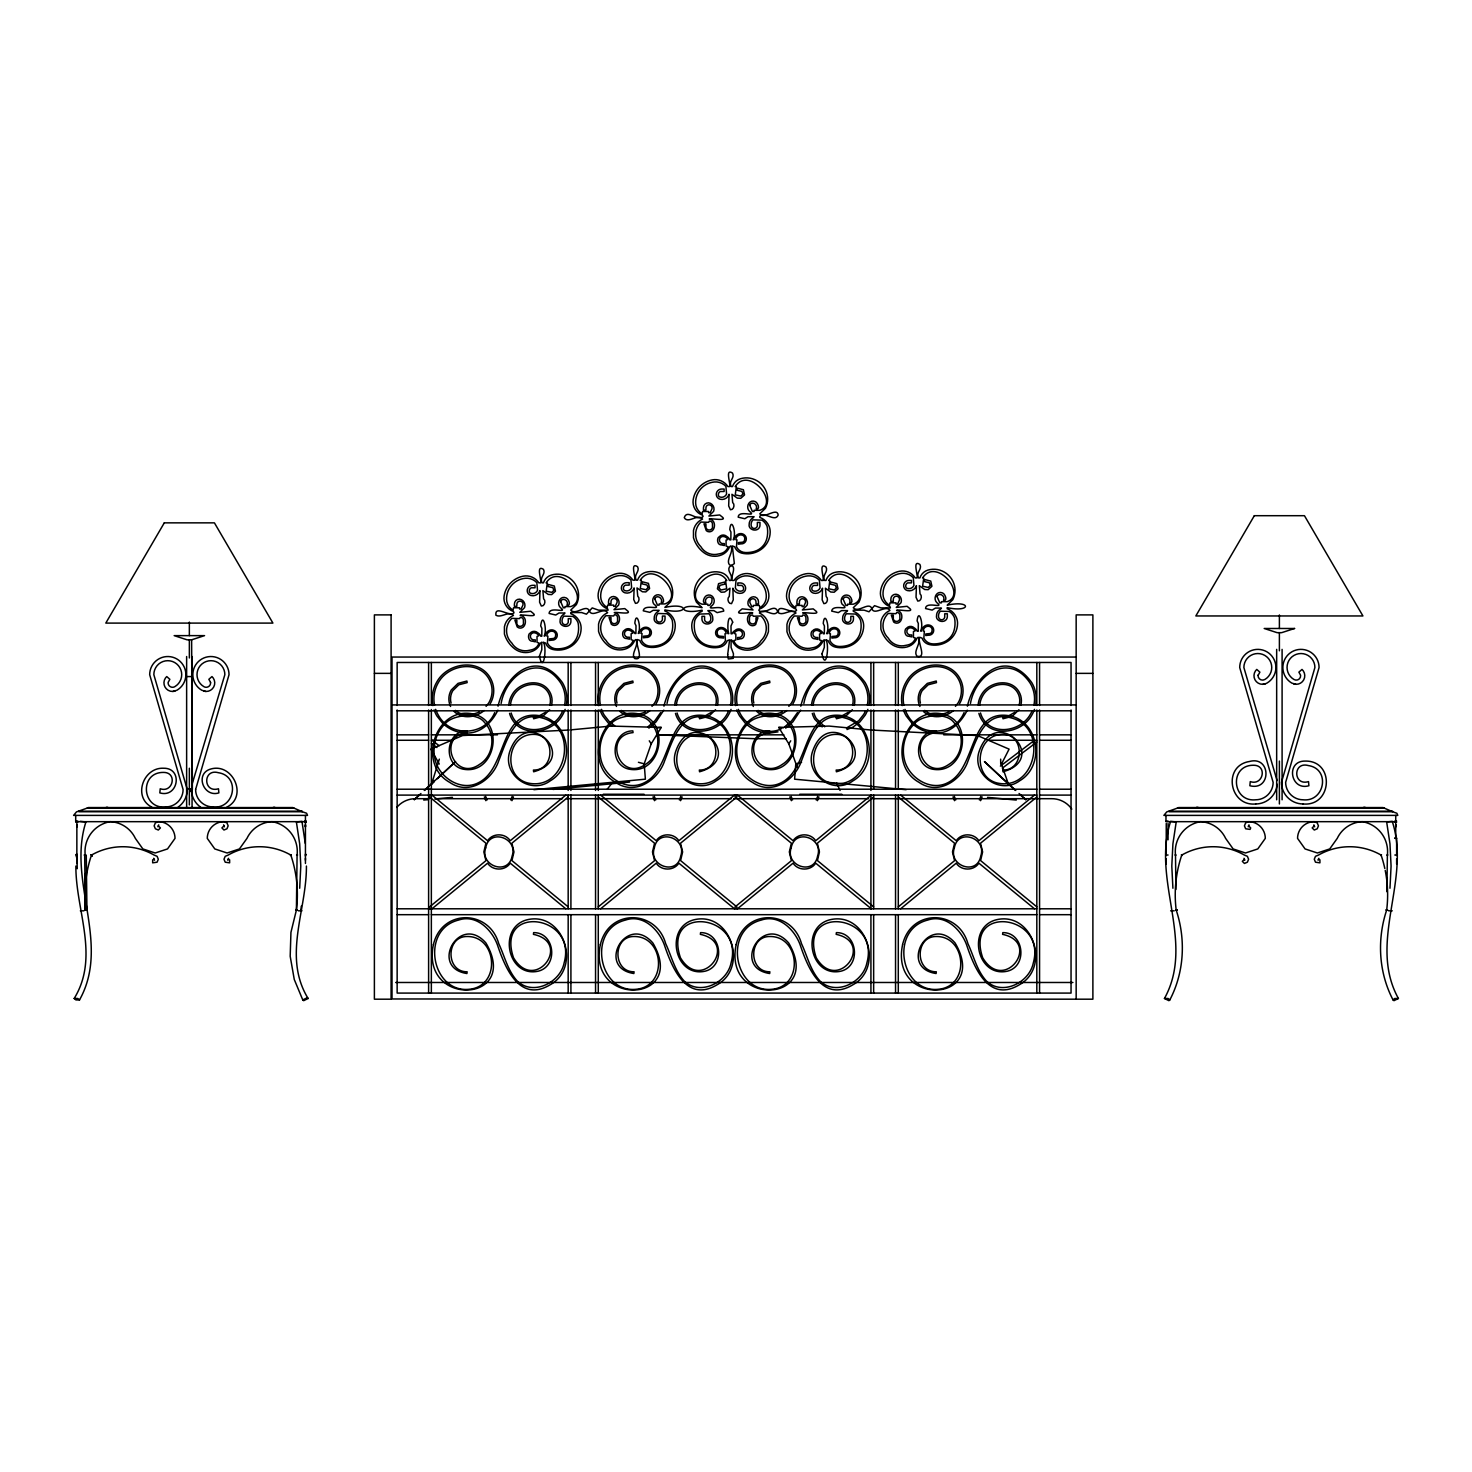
<?xml version="1.0" encoding="UTF-8"?>
<svg xmlns="http://www.w3.org/2000/svg" width="1472" height="1472" viewBox="0 0 1472 1472"><rect width="100%" height="100%" fill="white"/><g stroke="black" fill="none" stroke-linecap="round" stroke-linejoin="round"><path stroke-width="1.5" d="M306.415 866.051C306.728 910.414 282.422 956.598 308.108 998.476L303.692 1000.666L302.772 999.93L294.271 979.487L290.186 956.266L290.941 932.383L296.406 910.046L297.086 855.085A30.286 30.286 0 0 0 272.026 821.67A29.238 29.238 0 0 0 246.965 838.378L239.439 848.939L227.111 852.987L214.802 848.939L207.276 838.378A16.707 16.707 0 0 1 223.983 821.67L226.946 822.885L228.16 825.847L226.946 828.791L223.983 830.024L221.904 827.926L223.983 825.847M1386.918 891.719L1387.378 855.085A30.286 30.286 0 0 0 1362.299 821.67A29.238 29.238 0 0 0 1337.238 838.378L1329.731 848.939L1317.403 852.987L1305.075 848.939L1297.55 838.378A16.707 16.707 0 0 1 1314.275 821.67L1317.219 822.885L1318.452 825.847L1317.219 828.791L1314.275 830.024L1312.178 827.926L1314.275 825.847M299.681 888.26L300.785 866.051L299.681 843.842L296.387 821.965L301.962 821.358L305.293 843.438M1389.973 888.26L1391.077 866.051L1389.973 843.842L1386.661 821.965L1392.254 821.358C1411.501 880.55 1367.396 942.135 1398.4 998.476L1393.984 1000.666L1393.046 999.93C1378.602 972.385 1376.89 939.412 1386.679 910.046A125.138 124.531 0 0 0 1385.226 870.449M300.932 910.101L301.318 906.145M195.61 789.507L229.025 674.71A18.106 18.106 0 0 0 201.958 658.904A18.106 18.106 0 0 0 201.793 690.258L205.822 691.435M80.334 821.358L85.91 821.965C66.902 881.452 111.099 943.331 79.525 999.93L75.937 999.93L74.189 998.476C99.894 956.598 75.587 910.414 75.882 866.051M439.337 759.129L431.535 784.208L434.332 781.577M1244.429 859.262L1242.331 861.341L1244.429 863.438L1247.373 862.206L1248.606 859.262L1247.373 856.299L1244.429 855.085A62.928 62.928 0 0 0 1181.758 855.085A125.138 124.531 0 0 0 1176.183 910.046C1185.972 939.412 1184.261 972.385 1169.817 999.93L1168.897 1000.666L1164.462 998.476C1195.466 942.135 1151.362 880.55 1170.626 821.358L1176.202 821.965L1172.908 843.842L1171.804 866.051L1172.908 888.26M1258.174 675.262L1259.885 672.152L1256.775 669.429L1255.487 670.882A8.574 8.574 0 0 0 1265 683.965L1266.932 683.1A18.106 18.106 0 0 0 1266.785 651.746A18.106 18.106 0 0 0 1239.718 667.552L1273.133 782.35A17.462 17.462 0 0 1 1255.69 799.793C1231.806 802.295 1229.102 765.035 1253.463 765.256C1267.705 765.035 1263.178 786.085 1250.262 781.614L1249.857 785.735C1271.642 791.31 1271.127 755.522 1249.526 761.484C1222.386 765.642 1229.175 806.638 1255.726 803.97M192.151 784.042L224.848 674.691A13.929 13.929 0 0 0 213.403 660.91A13.929 13.929 0 0 0 197.855 669.815A13.929 13.929 0 0 0 203.927 686.67A4.508 4.508 0 0 0 207.092 687.185A4.361 4.361 0 0 0 210.57 682.419M533.876 789.691L645.38 779.185L644.202 763.839L651.213 743.82L661.259 727.426L610.88 726.082L571.486 729.799M510.766 799.977L512.127 796.481M511.943 800.694L513.452 796.867M679.402 799.977L680.763 796.481M680.598 800.694L682.106 796.867M816.242 799.977L817.604 796.481M817.438 800.694L818.929 796.867M979.414 799.977L980.775 796.481M980.61 800.694L982.1 796.867M157.927 826.804L158.718 824.872M227.755 860.218L228.565 858.305M1248.201 826.804L1248.992 824.872M1318.047 860.218L1318.838 858.305M501.124 703.469C506.239 673.863 540.261 651.765 560.998 683.431A30.397 30.397 0 0 1 564.622 704.941M667.037 703.469C672.152 673.863 706.174 651.765 726.91 683.431A30.397 30.397 0 0 1 730.535 704.941M803.859 703.469C808.993 673.863 843.014 651.765 863.733 683.431A30.397 30.397 0 0 1 867.358 704.941M970.453 703.469C975.586 673.863 1009.608 651.765 1030.326 683.431A30.397 30.397 0 0 1 1033.951 704.941M498.051 706.174C505.264 674.489 537.041 647.422 562.433 682.622A31.998 31.998 0 0 1 566.26 705.254M663.964 706.174C671.177 674.489 702.954 647.422 728.346 682.622A31.998 31.998 0 0 1 732.154 705.254M800.805 706.174C807.999 674.489 839.794 647.422 865.186 682.622A31.998 31.998 0 0 1 868.995 705.254M967.398 706.174C974.593 674.489 1006.388 647.422 1031.78 682.622A31.998 31.998 0 0 1 1035.589 705.254M497.904 710.166C492.2 722.053 481.013 733.277 467.01 733.074A35.162 35.162 0 0 1 442.446 723.083L436.908 715.999A33.598 33.598 0 0 1 434.074 709.89M663.798 710.166L656.07 721.832L648.876 728.143M800.639 710.166L792.911 721.832L785.717 728.143M967.233 710.166C961.529 722.053 950.342 733.277 936.358 733.074M494.739 712.577C484.987 735.982 450.432 737.674 438.343 715.171A31.998 31.998 0 0 1 435.657 709.357M660.652 712.577L654.838 720.783L647.956 726.8M797.493 712.577L791.66 720.783L784.797 726.8M964.086 712.577C954.316 735.982 919.761 737.674 907.672 715.171A31.998 31.998 0 0 1 904.986 709.357M797.198 767.335L788.79 743.82L790.74 740.821M190.256 791.513L192.059 788.771L186.631 788.771M431.535 784.208L434.111 780.436M486.091 706.339L488.741 702.972A23.994 23.994 0 0 0 488.741 678.537C477.535 659.566 448.058 664.884 438.343 682.622A31.998 31.998 0 0 0 434.534 705.254M549.626 709.725L542.874 716.349L533.637 718.759L533.434 717.158L537.979 716.57L545.505 712.319M652.004 706.339L654.654 702.972A23.994 23.994 0 0 0 654.654 678.537C643.43 659.566 613.971 664.884 604.256 682.622A31.998 31.998 0 0 0 600.429 705.254M715.539 709.725L708.768 716.349L699.55 718.759L699.329 717.158L703.892 716.57L711.418 712.319M788.845 706.339L791.476 702.972A23.994 23.994 0 0 0 791.476 678.537C780.27 659.566 750.812 664.884 741.078 682.622A31.998 31.998 0 0 0 737.27 705.254M852.362 709.725L845.609 716.349L836.39 718.759L836.17 717.158L840.733 716.57L848.258 712.319M955.438 706.339L958.07 702.972A23.994 23.994 0 0 0 958.07 678.537C946.864 659.566 917.406 664.884 907.672 682.622A31.998 31.998 0 0 0 903.863 705.254M1018.955 709.725L1012.202 716.349L1002.984 718.759L1002.763 717.158L1007.326 716.57L1014.852 712.319M607.126 789.342L612.26 782.81M437.386 778.706L453.91 763.14M414.331 799.59L420.937 793.5M424.23 790.464L455.566 761.576M414.258 799.701L418.968 795.469M425.261 789.838L428.407 787.023M302.772 999.93L307.188 997.74L308.108 998.476M1393.046 999.93L1394.794 998.476L1398.4 998.476M565.837 795.101L510.214 840.733C505.227 832.894 492.586 832.894 487.6 840.733L431.977 795.101M431.977 908.794L487.6 863.162C492.586 871.001 505.227 871.001 510.214 863.162L565.837 908.794M568.174 797.033L511.888 843.217L513.967 851.938L511.943 860.586L568.174 906.862M598.276 906.862L654.562 860.678L652.482 851.938L654.562 843.217L598.276 797.033M734.473 795.101L678.868 840.733C673.863 832.894 661.241 832.894 656.236 840.733L600.631 795.101M600.631 908.794L656.236 863.162C661.241 871.001 673.863 871.001 678.868 863.162L734.473 908.794M871.314 795.101L815.709 840.733C810.704 832.894 798.082 832.894 793.077 840.733L737.472 795.101M737.472 908.794L793.077 863.162C798.082 871.001 810.704 871.001 815.709 863.162L871.314 908.794M873.65 797.033L817.365 843.217L819.444 851.938L817.438 860.586L873.65 906.862M898.288 906.862L954.574 860.678L952.494 851.938L954.574 843.217L898.288 797.033M1034.485 795.101L978.88 840.733C973.875 832.894 961.253 832.894 956.248 840.733L900.643 795.101M900.643 908.794L956.248 863.162C961.253 871.001 973.875 871.001 978.88 863.162L1034.485 908.794M1036.822 797.033L980.536 843.217L982.615 851.938L980.61 860.586L1036.822 906.862M74.189 998.476L77.777 998.476L79.525 999.93M1164.462 998.476L1168.069 998.476L1169.817 999.93M1000.39 766.084L1034.485 740.269M1002.322 768.182L1036.822 742.054M291.198 854.68L290.444 855.49M1381.49 854.68L1380.718 855.49M484.104 710.553C476.026 717.563 462.374 719.458 454.204 711.565M650.017 710.553C641.939 717.563 628.286 719.458 620.117 711.565M786.858 710.553C778.78 717.563 765.127 719.458 756.958 711.565M953.451 710.553C945.374 717.563 931.721 719.458 923.551 711.565M226.78 807.171C248.234 796.573 232.815 762.79 211.048 768.954C194.451 773.278 203.394 797.824 218.868 792.893L218.482 788.771C202.952 793.39 202.731 768.347 218.298 772.69C240.709 776.038 234.766 809.342 213.054 806.95M75.955 821.118L77.758 821.118M77.758 822.204L75.955 822.204M304.538 821.118L306.342 821.118M306.342 822.204L304.538 822.204M1166.247 821.118L1168.05 821.118M1394.83 821.118L1396.634 821.118M1396.634 822.204L1394.83 822.204M75.955 854.606L76.857 854.11L76.857 856.042M76.857 858.305L76.857 860.218M305.44 856.042L305.44 854.11L306.342 854.717M305.44 860.218L305.44 858.305M301.962 910.818L298.356 910.818M1392.236 910.818L1388.648 910.818M172.886 691.435L176.898 690.258A18.106 18.106 0 0 0 176.75 658.904A18.106 18.106 0 0 0 149.684 674.71L183.098 789.507A17.462 17.462 0 0 1 165.655 806.95M106.278 807.355L107.75 807.355M273.369 807.355L274.859 807.355M154.137 859.262L152.665 859.869L152.665 862.831L157.099 862.206L158.314 859.262L157.099 856.299L154.137 855.085A62.928 62.928 0 0 0 91.485 855.085A125.138 124.531 0 0 0 85.597 882.262M1196.57 807.355L1198.042 807.355M1363.661 807.355L1365.133 807.355M479.614 711.914C467.783 717.232 452.658 713.846 443.624 725.31C435.344 734.454 432.234 747.426 435.031 759.405C439.006 777.492 460.957 791.752 478.382 782.754C508.226 768.163 498.64 706.726 542.248 716.183C570.492 723.801 575.258 766.286 550.27 780.822C530.822 795.266 502.559 775.192 509.551 752.229C525.394 703.45 581.403 758.338 533.637 771.788L533.434 770.058C555.294 770.555 555.496 734.123 533.637 734.381C506.957 733.994 502.118 776.425 527.62 782.938C566.665 791.899 579.821 727.37 541.825 717.894C514.722 710.038 506.294 741.888 498.75 760.73C492.292 780.326 469.053 795.892 449.678 782.35C416.41 764.005 435.749 704.941 474.021 714.178C505.834 722.108 495.144 776.112 462.41 769.01C442.483 763.931 446.09 730.774 466.918 730.885L467.139 732.614C436.687 735.319 453.781 782.515 479.614 764.354C493.654 755.798 496.046 734.546 484.766 722.734C477.462 712.798 463.698 718.078 455.382 710.406M645.509 711.914C633.696 717.232 618.571 713.846 609.537 725.31C601.257 734.454 598.147 747.426 600.926 759.405C604.9 777.492 626.87 791.752 644.294 782.754C674.139 768.163 664.534 706.726 708.161 716.183C736.405 723.801 741.17 766.286 716.183 780.822C696.734 795.266 668.454 775.192 675.464 752.229C691.288 703.45 747.316 758.338 699.55 771.788L699.329 770.058C721.188 770.555 721.409 734.123 699.55 734.381C672.87 733.994 668.012 776.425 693.533 782.938C732.578 791.899 745.715 727.37 707.719 717.894C680.634 710.038 672.207 741.888 664.663 760.73C658.205 780.326 634.947 795.892 615.59 782.35C582.323 764.005 601.662 704.941 639.934 714.178C671.729 722.108 661.057 776.112 628.323 769.01C608.396 763.931 612.002 730.774 632.831 730.885L633.052 732.614C602.582 735.319 619.694 782.515 645.509 764.354C659.566 755.798 661.958 734.546 650.679 722.734C643.374 712.798 629.611 718.078 621.294 710.406M782.35 711.914C770.537 717.232 755.394 713.846 746.378 725.31C738.098 734.454 734.97 747.426 737.766 759.405C741.741 777.492 763.692 791.752 781.135 782.754C810.962 768.163 801.375 706.726 844.983 716.183C873.246 723.801 877.993 766.286 853.006 780.822C833.557 795.266 805.294 775.192 812.286 752.229C828.129 703.45 884.157 758.338 836.39 771.788L836.17 770.058C858.029 770.555 858.231 734.123 836.39 734.381C809.71 733.994 804.853 776.425 830.355 782.938C869.4 791.899 882.556 727.37 844.56 717.894C817.457 710.038 809.03 741.888 801.504 760.73C795.046 780.326 771.788 795.892 752.431 782.35C719.164 764.005 738.484 704.941 776.774 714.178C808.57 722.108 797.898 776.112 765.146 769.01C745.218 763.931 748.825 730.774 769.672 730.885L769.874 732.614C739.422 735.319 756.516 782.515 782.35 764.354C796.407 755.798 798.799 734.546 787.52 722.734C780.197 712.798 766.434 718.078 758.117 710.406M846.455 728.014L858.71 720.765L863.733 714.362A30.397 30.397 0 0 0 865.573 710.737M846.989 729.542L853.006 727.094L859.887 721.924L865.186 715.171A31.998 31.998 0 0 0 867.873 709.357M948.943 711.914C937.13 717.232 921.987 713.846 912.971 725.31C904.691 734.454 901.563 747.426 904.36 759.405C908.334 777.492 930.286 791.752 947.71 782.754C977.555 768.163 967.969 706.726 1011.577 716.183C1039.839 723.801 1044.586 766.286 1019.599 780.822C1000.15 795.266 971.888 775.192 978.88 752.229C994.722 703.45 1050.75 758.338 1002.984 771.788L1002.763 770.058C1024.622 770.555 1024.825 734.123 1002.984 734.381C976.304 733.994 971.446 776.425 996.949 782.938C1035.994 791.899 1049.15 727.37 1011.154 717.894C984.05 710.038 975.623 741.888 968.098 760.73C961.639 780.326 938.382 795.892 919.025 782.35C885.758 764.005 905.078 704.941 943.368 714.178C975.163 722.108 964.491 776.112 931.739 769.01C911.812 763.931 915.418 730.774 936.266 730.885L936.468 732.614C906.016 735.319 923.11 782.515 948.943 764.354C963.001 755.798 965.393 734.546 954.114 722.734C946.79 712.798 933.027 718.078 924.71 710.406M781.135 728.879C766.93 735.724 748.954 728.143 741.078 715.171A31.998 31.998 0 0 1 738.392 709.357M1394.83 838.083L1396.634 838.083L1396.634 855.563M191.618 639.823L204.553 635.628L174.156 635.628L187.091 639.823L191.618 639.823L192.372 789.507M801.578 762.294L795.8 763.839L794.622 779.185L906.126 789.691M778.026 731.86L769.764 733.074A35.162 35.162 0 0 1 745.2 723.083L739.643 715.999A33.598 33.598 0 0 1 736.81 709.89M84.162 855.011L86.259 855.14L86.94 910.027L85.321 910.174L84.695 855.011M302.312 811.734L293.958 808.091L87.179 808.091L76.47 811.9L73.6 815.396L307.538 815.396L306.581 813.243L302.312 811.734L78.826 811.734M1392.586 811.734L1384.232 808.091L1177.453 808.091L1166.762 811.9L1163.892 815.396L1397.811 815.396L1396.854 813.243L1392.586 811.734L1169.099 811.734M84.861 910.064L86.94 910.027M1262.902 684.278L1265 683.946M439.282 764.06L430.91 749.138L462.613 735.54L569.296 730.002M296.553 855.066L297.602 855.011M1386.845 855.066L1387.894 855.011M83.941 910.818L80.353 910.818M1174.233 910.818L1170.626 910.818M1303.051 803.97C1332.454 806.748 1334.957 760.435 1305.149 761.079C1285.424 760.766 1290.429 791.163 1308.902 785.735L1308.516 781.614C1292.986 786.25 1292.766 761.19 1308.332 765.55C1330.743 768.881 1324.8 802.185 1303.088 799.793A17.462 17.462 0 0 1 1285.645 782.35L1319.059 667.552A18.106 18.106 0 0 0 1291.974 651.746A18.106 18.106 0 0 0 1291.827 683.1L1295.857 684.278M1394.83 838.267L1396.634 838.267M553.012 789.434L629.611 782.074M656.714 727.849L661.259 727.426M423.734 800.069L428.15 799.646M434.792 799.02L452.474 797.364M77.262 868.701L76.857 855.011M1166.247 855.103L1168.05 855.011M788.79 743.82L778.743 727.426L829.122 726.082L870.706 730.002L977.39 735.54L1009.093 749.138L1001.438 764.17L1008.467 784.208L1014.742 789.838M1174.987 855.011L1176.036 855.066M75.955 855.158L77.298 859.556M1076.161 657.046L392.012 657.046L392.012 998.973L1092.886 999.194L1092.886 614.891L1076.161 614.891L1076.161 999.194M374.385 673.366L391.092 673.366M1076.161 673.366L1092.886 673.366M186.631 676.568L192.059 676.568M392.012 704.922L1076.161 704.922M397.146 710.81L1071.046 710.81M397.146 734.841L428.61 734.841M431.351 734.841L497.481 734.841M657.855 734.841L783.858 734.841M943.718 734.841L1036.822 734.841M1039.563 734.841L1071.046 734.841M786.269 738.686L754.842 738.686L657.211 734.822M397.146 740.269L428.61 740.269M431.351 740.269L451.867 740.269M989.11 740.269L1036.822 740.269M1039.563 740.269L1071.046 740.269M397.146 789.213L1036.822 789.213M1039.563 789.213L1071.046 789.213M603.262 794.254L644.055 794.254M799.756 794.254L841.837 794.254M397.146 795.101L428.61 795.101M1036.822 795.101L429.64 795.101L429.64 797.033L485.926 843.217L483.846 851.938L485.926 860.678L429.64 906.862L429.64 908.794M1039.563 795.101L1071.046 795.101M429.217 798.689L415.435 798.689A24.343 24.343 0 0 0 396.759 807.429M436.117 798.689L562.47 798.689M566.518 798.689L731.345 798.689M733.626 798.689L868.682 798.689M872.62 798.689L1051.818 798.689A24.343 24.343 0 0 1 1071.8 809.122M78.826 811.219L302.312 811.219M1169.099 811.219L1392.586 811.219M305.44 821.67L75.698 821.67L75.698 815.396M1395.732 821.67L1165.971 821.67L1165.971 815.396M397.146 908.794L1036.822 908.794M1039.563 908.794L1071.046 908.794M397.146 914.682L428.61 914.682M431.351 914.682L1036.822 914.682M1039.563 914.682L1071.046 914.682M395.692 982.486L1072.904 982.486M296.921 909.972L295.946 910.101M1394.83 855.011L1396.634 855.103M778.743 727.426L783.288 727.849M987.528 797.364L1016.269 800.069M165.655 806.95C141.772 809.453 139.067 772.174 163.429 772.414C177.67 772.193 173.144 793.242 160.227 788.771L159.822 792.893C178.314 798.321 183.319 767.924 163.594 768.237C143.042 767.188 132.535 797.456 151.929 807.171M1000.721 764.06L1000.666 759.129M638.425 762.294L644.202 763.839M1248.606 825.847L1250.685 827.926L1250.078 829.398L1245.643 828.791L1244.429 825.847L1245.643 822.885L1248.606 821.67A16.707 16.707 0 0 1 1265.313 838.378L1257.787 848.939L1245.478 852.987L1233.15 848.939L1225.624 838.378A29.238 29.238 0 0 0 1200.563 821.67A30.286 30.286 0 0 0 1175.502 855.085L1175.926 889.438M1318.452 859.262L1319.924 859.869L1319.924 862.831L1315.49 862.206L1314.275 859.262L1315.49 856.299L1318.452 855.085A62.928 62.928 0 0 1 1381.104 855.085A125.138 124.531 0 0 1 1384.821 868.498M158.314 825.847L160.411 827.926L158.314 830.024L155.37 828.791L154.137 825.847L155.37 822.885L158.314 821.67A16.707 16.707 0 0 1 175.021 838.378L167.514 848.939L155.186 852.987L142.858 848.939L135.35 838.378A29.238 29.238 0 0 0 110.271 821.67A30.286 30.286 0 0 0 85.21 855.085M228.16 859.262L229.632 859.869L229.632 862.831L225.216 862.206L223.983 859.262L225.216 856.299L228.16 855.085A62.928 62.928 0 0 1 290.83 855.085A125.138 124.531 0 0 1 296.406 910.046M85.082 909.659L85.45 873.411M824.743 726.782L816.224 718.428A22.411 22.411 0 0 1 813.906 712.945M822.186 726.892L814.789 719.256A23.994 23.994 0 0 1 812.286 713.368M614.707 725.806L609.537 721.924L604.256 715.171A31.998 31.998 0 0 1 601.551 709.357M1181.372 854.68L1182.145 855.49M431.977 740.269L439.153 745.715M431.443 743.434L436.89 747.555M1021.034 795.469L1025.745 799.701M1015.772 790.464L984.437 761.576L1008.467 784.208L1005.891 780.436M1019.066 793.5L1025.671 799.59M649.262 740.821L651.213 743.82M836.611 782.92L840.089 790.482M1313.87 824.872L1314.662 826.804M1244.024 858.305L1244.815 860.218M223.578 824.872L224.388 826.804M153.732 858.305L154.542 860.218M954.334 796.481L955.714 799.977M953.01 796.867L954.518 800.694M791.163 796.481L792.543 799.977M789.838 796.867L791.347 800.694M654.341 796.481L655.702 799.977M652.998 796.867L654.506 800.694M485.686 796.481L487.048 799.977M484.362 796.867L485.87 800.694M210.57 682.419L208.858 679.31L211.968 676.568L213.238 678.04A8.574 8.574 0 0 1 203.743 691.122M1277.052 780.528L1243.877 667.534A13.929 13.929 0 0 1 1255.34 653.752A13.929 13.929 0 0 1 1270.888 662.658A13.929 13.929 0 0 1 1264.816 679.512A4.508 4.508 0 0 1 1258.063 675.114M1396.634 858.783L1396.634 864.009M1395.732 815.396L1395.732 838.378M1384.232 808.091L1177.453 808.091M1383.202 807.558L1178.502 807.558M1282.094 649.373L1282.094 799.793M1279.389 614.946L1279.389 628.489M1279.389 632.666L1279.389 650.808M1279.389 761.079L1279.389 803.97M1276.666 649.373L1276.666 799.793M1168.05 823.437L1168.05 839.813M1166.247 823.437L1166.247 855.563M1166.247 858.783L1166.247 864.009M1071.046 705.456L1071.046 662.474L397.146 662.474L397.146 705.456M1071.046 709.964L1071.046 993.085L397.146 993.085L397.146 709.964M1039.563 662.474L1039.563 705.456M1039.563 709.964L1039.563 993.085M1036.822 662.474L1036.822 705.456M1036.822 709.964L1036.822 993.085M898.288 662.474L898.288 705.456M898.288 709.964L898.288 789.213M898.288 795.101L898.288 908.794M898.288 914.682L898.288 993.085M895.546 662.474L895.546 705.456M895.546 709.964L895.546 789.213M895.546 795.009L895.546 908.794M895.546 914.682L895.546 993.085M873.65 662.474L873.65 705.456M873.65 709.964L873.65 789.213M873.65 795.009L873.65 908.794M873.65 914.682L873.65 993.085M870.927 662.474L870.927 705.456M870.927 709.964L870.927 790.446M870.927 795.101L870.927 908.794M870.927 914.682L870.927 993.085M736.828 795.101L736.828 797.033L680.542 843.217L682.622 851.938L680.598 860.586L736.828 906.862L736.828 908.794M735.117 795.101L735.117 797.033L791.402 843.217L789.323 851.938L791.402 860.678L735.117 906.862L735.117 908.794M598.276 662.474L598.276 705.456M598.276 709.964L598.276 790.446M598.276 795.101L598.276 908.794M598.276 914.682L598.276 993.085M595.553 662.474L595.553 705.456M595.553 709.964L595.553 790.446M595.553 795.009L595.553 908.794M595.553 914.682L595.553 993.085M570.915 662.474L570.915 705.456M570.915 709.964L570.915 790.446M570.915 795.009L570.915 908.794M570.915 914.682L570.915 993.085M568.174 662.474L568.174 705.456M568.174 709.964L568.174 790.446M568.174 795.101L568.174 908.794M568.174 914.682L568.174 993.085M431.351 662.474L431.351 705.051M431.351 709.541L431.351 993.085M428.61 662.474L428.61 705.456M428.61 709.964L428.61 993.085M305.44 815.396L305.44 863.438M293.958 808.091L87.179 808.091M292.91 807.558L88.228 807.558M192.059 656.53L192.059 806.95M189.354 622.104L189.354 635.628M189.354 639.823L189.354 657.966M189.354 768.237L189.354 804.926M186.631 656.53L186.631 806.95M76.857 821.67L76.857 863.438M174.966 691.104A8.574 8.574 0 0 1 165.453 678.022L166.741 676.568L169.85 679.31L168.139 682.419A4.361 4.361 0 0 0 171.617 687.185A4.508 4.508 0 0 0 174.782 686.67A13.929 13.929 0 0 0 180.854 669.815A13.929 13.929 0 0 0 165.306 660.91A13.929 13.929 0 0 0 153.842 674.691L187.257 789.507A21.602 21.602 0 0 1 178.038 807.208M213.054 806.95A17.462 17.462 0 0 1 195.61 789.507M200.67 807.208A21.602 21.602 0 0 1 191.452 789.507M1277.199 784.226A21.602 21.602 0 0 1 1255.726 803.97M1293.778 683.965A8.574 8.574 0 0 0 1303.272 670.882L1302.002 669.429L1298.893 672.152L1300.604 675.262A4.361 4.361 0 0 1 1294.054 679.53A13.929 13.929 0 0 1 1287.89 662.658A13.929 13.929 0 0 1 1303.438 653.752A13.929 13.929 0 0 1 1314.901 667.534L1281.468 782.35A21.602 21.602 0 0 0 1303.051 803.97M85.91 910.046A125.138 124.531 0 0 1 85.247 886.218M616.474 706.468A17.609 17.609 0 0 1 617.21 689.945L623.907 683.394L632.831 681.021L633.052 682.622L624.735 684.793L618.645 690.754A16.008 16.008 0 0 0 616.989 703.119M599.987 709.89A33.598 33.598 0 0 0 602.802 715.999L608.359 723.083A35.162 35.162 0 0 0 611.8 726.027M598.81 705.585A33.598 33.598 0 0 1 602.802 681.794C613.125 663.007 644.294 657.671 656.089 677.727A25.594 25.594 0 0 1 656.089 703.782M731.05 709.357A31.998 31.998 0 0 1 728.346 715.19C718.63 732.909 689.154 738.226 677.948 719.256A23.994 23.994 0 0 1 675.464 713.368M728.732 710.737A30.397 30.397 0 0 1 726.91 714.362C717.766 731.032 690.018 736.331 679.402 718.428A22.411 22.411 0 0 1 677.065 712.945M676.366 705.051A22.411 22.411 0 0 1 679.383 695.649C686.044 683.523 706.284 679.402 714.086 692.466A16.155 16.155 0 0 1 715.778 704.941M717.379 705.364A17.756 17.756 0 0 0 715.539 691.656C707.149 677.506 685.179 681.646 677.948 694.821A23.994 23.994 0 0 0 674.71 704.922M919.908 706.468A17.609 17.609 0 0 1 920.644 689.945L927.323 683.394L936.266 681.021L936.468 682.622L928.17 684.793L922.079 690.754A16.008 16.008 0 0 0 920.423 703.119M903.403 709.89A33.598 33.598 0 0 0 906.237 715.999L911.794 723.083A35.162 35.162 0 0 0 931.868 732.78M902.226 705.585A33.598 33.598 0 0 1 906.237 681.794C916.541 663.007 947.71 657.671 959.505 677.727A25.594 25.594 0 0 1 959.505 703.782M1034.466 709.357A31.998 31.998 0 0 1 1031.78 715.19C1022.046 732.909 992.588 738.226 981.382 719.256A23.994 23.994 0 0 1 978.88 713.368M1032.166 710.737A30.397 30.397 0 0 1 1030.326 714.362C1021.2 731.032 993.434 736.331 982.818 718.428A22.411 22.411 0 0 1 980.499 712.945M979.782 705.051A22.411 22.411 0 0 1 982.818 695.649C989.46 683.523 1009.718 679.402 1017.52 692.466A16.155 16.155 0 0 1 1019.194 704.941M1020.795 705.364A17.756 17.756 0 0 0 1018.955 691.656C1010.565 677.506 988.614 681.646 981.382 694.821A23.994 23.994 0 0 0 978.126 704.922M753.314 706.468A17.609 17.609 0 0 1 754.05 689.945L760.73 683.394L769.672 681.021L769.874 682.622L761.576 684.793L755.486 690.754A16.008 16.008 0 0 0 753.83 703.119M735.632 705.585A33.598 33.598 0 0 1 739.643 681.794C749.947 663.007 781.117 657.671 792.911 677.727A25.594 25.594 0 0 1 792.911 703.782M813.188 705.051A22.411 22.411 0 0 1 816.224 695.649C822.866 683.523 843.125 679.402 850.926 692.466A16.155 16.155 0 0 1 852.601 704.941M854.202 705.364A17.756 17.756 0 0 0 852.362 691.656C843.971 677.506 822.02 681.646 814.789 694.821A23.994 23.994 0 0 0 811.532 704.922M450.561 706.468A17.609 17.609 0 0 1 451.297 689.945L457.994 683.394L466.918 681.021L467.139 682.622L458.822 684.793L452.75 690.754A16.008 16.008 0 0 0 451.076 703.119M432.897 705.585A33.598 33.598 0 0 1 436.908 681.794C447.212 663.007 478.382 657.671 490.176 677.727A25.594 25.594 0 0 1 490.176 703.782M565.138 709.357A31.998 31.998 0 0 1 562.433 715.19C552.718 732.909 523.259 738.226 512.035 719.256A23.994 23.994 0 0 1 509.551 713.368M562.819 710.737A30.397 30.397 0 0 1 560.998 714.362C551.853 731.032 524.106 736.331 513.489 718.428A22.411 22.411 0 0 1 511.152 712.945M510.453 705.051A22.411 22.411 0 0 1 513.489 695.649C520.131 683.523 540.39 679.402 548.191 692.466A16.155 16.155 0 0 1 549.866 704.941M551.466 705.364A17.756 17.756 0 0 0 549.626 691.656C541.236 677.506 519.266 681.646 512.035 694.821A23.994 23.994 0 0 0 508.797 704.922M560.703 601.68L563.353 607.789L564.99 607.789L564.99 606.593L570.75 606.593C591.118 599.49 559.783 561.642 546.057 582.912L547.271 583.078L546.186 591.155L551.779 592.37L553.822 590.419L552.902 587.696L548.062 586.537L548.118 584.421L554.3 586.022L555.478 591.21L551.687 594.596L548.246 594.43L542.874 590.603L543.61 598.791C546.204 600.686 544.64 606.556 541.328 606.022L539.598 602.214L539.985 590.566A7.434 7.434 0 0 1 530.877 595.479A5.042 5.042 0 0 1 527.326 589.573A5.373 5.373 0 0 1 532.57 585.322L535.035 585.322L535.035 587.788L531.263 587.788A3.459 3.459 0 0 0 529.405 591.836A2.134 2.134 0 0 0 530.73 593.29A5.373 5.373 0 0 0 537.519 590.309L536.838 582.673A14.058 14.058 0 0 0 525.32 578.275A20.59 20.59 0 0 0 506.57 599.435A12.696 12.696 0 0 0 513.066 610.126L513.526 607.77L519.542 607.77L519.542 609.003L521.106 609.003L522.652 605.728A3.128 3.128 0 0 0 521.934 601.846A3.073 3.073 0 0 0 516.856 604.182L516.856 606.317L514.39 606.317L514.39 604.182A4.876 4.876 0 0 1 521.456 599.674A6.385 6.385 0 0 1 524.547 607.642L519.818 612.352L530.674 611.248L532.404 612.683C540.132 618.369 521.53 613.879 520.15 615.314A5.63 5.63 0 0 1 525.099 619.381A8.262 8.262 0 0 1 524.216 625.913A4.582 4.582 0 0 1 517.206 626.925L514.887 620.135L516.856 620.135L516.856 624.091A3.496 3.496 0 0 0 523.443 624.091L523.406 620.374A2.87 2.87 0 0 0 520.278 617.394L519.542 618.626L511.814 618.35A17.094 17.094 0 0 0 511.814 643.025A15.64 15.64 0 0 0 529.313 650.293L531.374 649.888A10.175 10.175 0 0 0 539.065 643.043L537.022 642.344L537.022 636.419L538.826 635.757A5.704 5.704 0 0 0 533.14 632.794A3.625 3.625 0 0 0 533.14 639.86L535.274 639.86L535.274 641.847L532.478 641.185A3.441 3.441 0 0 1 529.184 639.326A5.925 5.925 0 0 1 529.184 633.898L530.067 633.162A5.318 5.318 0 0 1 537.758 632.794A7.176 7.176 0 0 1 540.794 636.198L541.788 636.198L541.88 628.342L540.684 625.821C542.837 610.052 547.566 631.212 544.088 636.014L544.898 636.014A7.434 7.434 0 0 1 549.534 630.255A5.778 5.778 0 0 1 556.066 631.93A5.097 5.097 0 0 1 556.876 637.137A4.858 4.858 0 0 1 551.963 640.136L549.332 640.467L549.369 638.885L552.81 638.554A2.76 2.76 0 0 0 555.57 635.72A3.57 3.57 0 0 0 553.233 631.378A4.95 4.95 0 0 0 546.756 635.996L547.897 636.162L547.418 643.062A10.396 10.396 0 0 0 556.398 648.839A28.686 28.686 0 0 0 565.377 647.698A18.05 18.05 0 0 0 577.834 634.598A27.545 27.545 0 0 0 578.073 622.822A13.156 13.156 0 0 0 572.884 616.437L563.868 616.142A7.029 7.029 0 0 0 562.194 622.325A3.11 3.11 0 0 0 568.266 622.325L568.266 618.7L570.897 618.7L570.897 621.497A4.821 4.821 0 0 1 567.474 626.115A6.201 6.201 0 0 1 561.126 624.367A4.158 4.158 0 0 1 560.114 620.724A7.066 7.066 0 0 1 564.089 614.118L564.99 612.996L558.992 612.996L555.754 615.02L549.13 613.474C549.258 605.618 568.836 614.431 560.335 607.513C556.214 603.41 560.096 595.185 566.223 597.926C568.781 598.883 571.504 606.114 566.959 605.286C569.186 601.091 563.334 597.135 560.758 600.907L560.703 601.68M654.819 599.012L657.469 605.139L659.125 605.139L659.125 603.925L664.884 603.925C685.253 596.822 653.918 558.974 640.191 580.262L641.387 580.41L640.32 588.506L645.914 589.72L647.956 587.751L647.036 585.046L642.197 583.869L642.234 581.753L648.434 583.372L649.612 588.542L645.803 591.946L642.362 591.762L637.008 587.935L637.726 596.123C640.338 598.037 638.756 603.906 635.462 603.373L633.733 599.564L634.119 587.917A7.434 7.434 0 0 1 625.011 592.83A5.042 5.042 0 0 1 621.46 586.905A5.373 5.373 0 0 1 626.704 582.673L629.17 582.673L629.17 585.138L625.379 585.138A3.459 3.459 0 0 0 623.521 589.168A2.134 2.134 0 0 0 624.864 590.622A5.373 5.373 0 0 0 631.635 587.659L630.973 580.023A14.058 14.058 0 0 0 619.454 575.607A20.59 20.59 0 0 0 600.686 596.786A12.696 12.696 0 0 0 607.2 607.458L607.66 605.121L613.677 605.121L613.677 606.335L615.222 606.335L616.786 603.06A3.128 3.128 0 0 0 616.069 599.178A3.073 3.073 0 0 0 610.99 601.514L610.99 603.667L608.525 603.667L608.525 601.514A4.876 4.876 0 0 1 615.59 597.006A6.385 6.385 0 0 1 618.663 604.992L613.953 609.684L624.79 608.598L626.538 610.034C634.358 615.535 615.554 611.579 614.266 612.646A5.63 5.63 0 0 1 619.215 616.731A8.262 8.262 0 0 1 618.332 623.245A4.582 4.582 0 0 1 611.34 624.257L609.022 617.486L610.99 617.486L610.99 621.423A3.496 3.496 0 0 0 617.559 621.423L617.541 617.706A2.87 2.87 0 0 0 614.413 614.726L613.677 615.958L605.949 615.682A17.094 17.094 0 0 0 605.949 640.357A15.64 15.64 0 0 0 623.447 647.643L625.508 647.22A10.175 10.175 0 0 0 633.181 640.375L631.138 639.676L631.138 633.751L632.942 633.107A5.704 5.704 0 0 0 627.256 630.126A3.625 3.625 0 0 0 627.256 637.21L629.409 637.21L629.409 639.179L626.612 638.517A3.441 3.441 0 0 1 623.3 636.677A5.925 5.925 0 0 1 623.3 631.249L624.202 630.494A5.318 5.318 0 0 1 631.893 630.126A7.176 7.176 0 0 1 634.929 633.53L635.904 633.53L635.996 625.692L634.818 623.171C636.327 609.132 641.847 627.514 638.204 633.365L639.032 633.365A7.434 7.434 0 0 1 643.669 627.606A5.778 5.778 0 0 1 650.201 629.28A5.097 5.097 0 0 1 651.01 634.469A4.858 4.858 0 0 1 646.098 637.468L643.466 637.799L643.485 636.217L646.944 635.886A2.76 2.76 0 0 0 649.704 633.07A3.57 3.57 0 0 0 647.367 628.728A4.95 4.95 0 0 0 640.89 633.328L642.031 633.494L641.534 640.412A10.396 10.396 0 0 0 650.532 646.19A28.686 28.686 0 0 0 659.511 645.049A18.05 18.05 0 0 0 671.968 631.93A27.545 27.545 0 0 0 672.207 620.154A13.156 13.156 0 0 0 667.018 613.769L658.002 613.474A7.029 7.029 0 0 0 656.31 619.675A3.11 3.11 0 0 0 662.4 619.675L662.4 616.05L665.031 616.05L665.031 618.847A4.821 4.821 0 0 1 661.59 623.466A6.201 6.201 0 0 1 655.242 621.718A4.158 4.158 0 0 1 654.23 618.074A7.066 7.066 0 0 1 658.223 611.45L659.125 610.328L653.108 610.328L649.87 612.37L643.264 610.825C644.405 602.913 663.688 611.984 653.605 603.796C650.863 599.178 654.874 592.922 660.339 595.258C662.768 596.031 665.767 603.612 661.222 602.582C663.246 598.699 657.598 594.338 654.893 598.258L654.819 599.012M749.763 505.393L752.413 511.502L754.069 511.502L754.069 510.306L759.81 510.306C780.197 503.185 748.862 465.336 735.135 486.625L736.331 486.772L735.264 494.868L740.858 496.082L742.9 494.132L741.962 491.409L737.122 490.25L737.178 488.115L743.378 489.734L744.556 494.923L740.747 498.309L737.306 498.125L731.952 494.298L732.67 502.504C735.282 504.399 733.7 510.269 730.406 509.735L728.677 505.926L729.063 494.279A7.434 7.434 0 0 1 719.955 499.192A5.042 5.042 0 0 1 716.404 493.267A5.373 5.373 0 0 1 721.648 489.035L724.114 489.035L724.114 491.501L720.323 491.501A3.459 3.459 0 0 0 718.465 495.53A2.134 2.134 0 0 0 719.808 496.984A5.373 5.373 0 0 0 726.579 494.022L725.917 486.386A14.058 14.058 0 0 0 714.398 481.97A20.59 20.59 0 0 0 695.63 503.148A12.696 12.696 0 0 0 702.144 513.82L702.604 511.483L708.602 511.483L708.602 512.698L710.166 512.698L711.712 509.441A3.128 3.128 0 0 0 711.013 505.558A3.073 3.073 0 0 0 705.916 507.895L705.916 510.03L703.45 510.03L703.45 507.895A4.876 4.876 0 0 1 710.534 503.369A6.385 6.385 0 0 1 713.607 511.354L708.878 516.046L719.734 514.961L721.482 516.396C729.302 521.898 710.498 517.942 709.21 519.009A5.63 5.63 0 0 1 714.159 523.094A8.262 8.262 0 0 1 713.276 529.626A4.582 4.582 0 0 1 706.284 530.638L703.966 523.848L705.934 523.848L705.934 527.786A3.496 3.496 0 0 0 712.503 527.786L712.466 524.087A2.87 2.87 0 0 0 709.338 521.088L708.602 522.339L700.893 522.063A17.094 17.094 0 0 0 700.893 546.719A15.64 15.64 0 0 0 718.391 554.006L720.452 553.601A10.175 10.175 0 0 0 728.125 546.756L726.082 546.038L726.082 540.132L727.886 539.47A5.704 5.704 0 0 0 722.2 536.507A3.625 3.625 0 0 0 722.2 543.573L724.334 543.573L724.334 545.542L721.538 544.898A3.441 3.441 0 0 1 718.244 543.039A5.925 5.925 0 0 1 718.244 537.611L719.146 536.857A5.318 5.318 0 0 1 726.837 536.489A7.176 7.176 0 0 1 729.873 539.893L730.848 539.893L730.94 532.054L729.762 529.534C731.142 515.494 737.03 533.876 733.148 539.727L733.976 539.727A7.434 7.434 0 0 1 738.613 533.968A5.778 5.778 0 0 1 745.145 535.642A5.097 5.097 0 0 1 745.936 540.85A4.858 4.858 0 0 1 741.023 543.849L738.392 544.162L738.429 542.579L741.888 542.266A2.76 2.76 0 0 0 744.648 539.433A3.57 3.57 0 0 0 742.293 535.09A4.95 4.95 0 0 0 735.816 539.69L736.975 539.856L736.478 546.774A10.396 10.396 0 0 0 745.476 552.552A28.686 28.686 0 0 0 754.437 551.411A18.05 18.05 0 0 0 766.912 538.292A27.545 27.545 0 0 0 767.133 526.516A13.156 13.156 0 0 0 761.962 520.15L752.946 519.837A7.029 7.029 0 0 0 751.254 526.038A3.11 3.11 0 0 0 757.344 526.038L757.344 522.413L759.975 522.413L759.975 525.21A4.821 4.821 0 0 1 756.534 529.828A6.201 6.201 0 0 1 750.186 528.08A4.158 4.158 0 0 1 749.174 524.437A7.066 7.066 0 0 1 753.167 517.813L754.069 516.69L748.052 516.69L744.814 518.733L738.208 517.187C738.318 509.33 757.896 518.126 749.414 511.226C745.292 507.122 749.156 498.879 755.283 501.621C757.712 502.394 760.711 509.974 756.166 508.962C758.19 505.062 752.542 500.719 749.837 504.62L749.763 505.393M843.235 599.288L845.885 605.415L847.541 605.415L847.541 604.201L853.282 604.201C873.669 597.098 842.334 559.25 828.607 580.538L829.803 580.686L828.736 588.782L834.33 589.996L836.372 588.046L835.434 585.322L830.594 584.163L830.65 582.029L836.85 583.648L838.028 588.837L834.219 592.222L830.778 592.038L825.424 588.211L826.142 596.418C828.754 598.313 827.172 604.182 823.878 603.649L822.149 599.84L822.535 588.193A7.434 7.434 0 0 1 813.427 593.106A5.042 5.042 0 0 1 809.876 587.181A5.373 5.373 0 0 1 815.12 582.949L817.586 582.949L817.586 585.414L813.795 585.414A3.459 3.459 0 0 0 811.937 589.444A2.134 2.134 0 0 0 813.28 590.898A5.373 5.373 0 0 0 820.051 587.935L819.389 580.299A14.058 14.058 0 0 0 807.87 575.883A20.59 20.59 0 0 0 789.102 597.062A12.696 12.696 0 0 0 795.616 607.734L796.076 605.397L802.093 605.397L802.093 606.611L803.638 606.611L805.184 603.336A3.128 3.128 0 0 0 804.485 599.472A3.073 3.073 0 0 0 799.406 601.809L799.406 603.943L796.922 603.943L796.922 601.809A4.876 4.876 0 0 1 804.006 597.282A6.385 6.385 0 0 1 807.079 605.268L802.35 609.96L813.206 608.874L814.954 610.31C822.774 615.866 803.896 611.745 802.682 612.922A5.63 5.63 0 0 1 807.631 617.007A8.262 8.262 0 0 1 806.748 623.521A4.582 4.582 0 0 1 799.756 624.551L797.438 617.762L799.406 617.762L799.406 621.699A3.496 3.496 0 0 0 805.975 621.699L805.938 618.001A2.87 2.87 0 0 0 802.81 615.002L802.093 616.253L794.365 615.977A17.094 17.094 0 0 0 794.365 640.633A15.64 15.64 0 0 0 811.863 647.919L813.924 647.514A10.175 10.175 0 0 0 821.597 640.651L819.554 639.952L819.554 634.046L821.358 633.383A5.704 5.704 0 0 0 815.672 630.421A3.625 3.625 0 0 0 815.672 637.486L817.806 637.486L817.806 639.455L815.028 638.793A3.441 3.441 0 0 1 811.716 636.953A5.925 5.925 0 0 1 811.716 631.525L812.618 630.77A5.318 5.318 0 0 1 820.309 630.402A7.176 7.176 0 0 1 823.345 633.806L824.32 633.806L824.412 625.968L823.234 623.447C824.651 609.5 830.337 627.716 826.62 633.641L827.448 633.641A7.434 7.434 0 0 1 832.085 627.882A5.778 5.778 0 0 1 838.617 629.556A5.097 5.097 0 0 1 839.408 634.763A4.858 4.858 0 0 1 834.495 637.762L831.864 638.075L831.901 636.493L835.36 636.18A2.76 2.76 0 0 0 838.12 633.346A3.57 3.57 0 0 0 835.765 629.004A4.95 4.95 0 0 0 829.288 633.604L830.447 633.77L829.95 640.688A10.396 10.396 0 0 0 838.948 646.466A28.686 28.686 0 0 0 847.909 645.325A18.05 18.05 0 0 0 860.384 632.206A27.545 27.545 0 0 0 860.605 620.43A13.156 13.156 0 0 0 855.434 614.063L846.418 613.75A7.029 7.029 0 0 0 844.726 619.951A3.11 3.11 0 0 0 850.816 619.951L850.816 616.326L853.447 616.326L853.447 619.123A4.821 4.821 0 0 1 850.006 623.742A6.201 6.201 0 0 1 843.658 621.994A4.158 4.158 0 0 1 842.646 618.35A7.066 7.066 0 0 1 846.639 611.726L847.541 610.604L841.524 610.604L838.286 612.646L831.68 611.101C832.821 603.189 852.104 612.26 842.021 604.072C839.279 599.454 843.29 593.198 848.755 595.534C851.258 596.436 854.036 603.63 849.638 602.876C851.626 598.699 845.885 594.762 843.309 598.534L843.235 599.288M937.149 596.749L939.798 602.858L941.436 602.858L941.436 601.662L947.195 601.662C967.564 594.559 936.229 556.71 922.502 577.981L923.717 578.146L922.631 586.224L928.225 587.438L930.267 585.488L929.347 582.765L924.508 581.606L924.545 579.49L930.746 581.09L931.923 586.279L928.133 589.683L924.674 589.499L919.319 585.672L920.037 593.86C922.65 595.774 921.067 601.625 917.774 601.091L916.044 597.301L916.43 585.635A7.434 7.434 0 0 1 907.322 590.548A5.042 5.042 0 0 1 903.771 584.642A5.373 5.373 0 0 1 909.015 580.41L911.481 580.41L911.481 582.875L907.709 582.875A3.459 3.459 0 0 0 905.832 586.905A2.134 2.134 0 0 0 907.175 588.358A5.373 5.373 0 0 0 913.946 585.378L913.284 577.742A14.058 14.058 0 0 0 901.766 573.344A20.59 20.59 0 0 0 883.016 594.522A12.696 12.696 0 0 0 889.511 605.194L889.971 602.839L895.988 602.839L895.988 604.072L897.552 604.072L899.098 600.797A3.128 3.128 0 0 0 898.38 596.914A3.073 3.073 0 0 0 893.302 599.251L893.302 601.386L890.836 601.386L890.836 599.251A4.876 4.876 0 0 1 897.902 594.743A6.385 6.385 0 0 1 900.993 602.71L896.264 607.421L907.102 606.317L908.85 607.752C916.578 613.438 897.975 608.948 896.595 610.383A5.63 5.63 0 0 1 901.545 614.468A8.262 8.262 0 0 1 900.643 620.982A4.582 4.582 0 0 1 893.651 621.994L891.333 615.204L893.302 615.204L893.302 619.16A3.496 3.496 0 0 0 899.889 619.16L899.852 615.443A2.87 2.87 0 0 0 896.724 612.462L895.988 613.695L888.26 613.419A17.094 17.094 0 0 0 888.26 638.094A15.64 15.64 0 0 0 905.758 645.362L907.819 644.957A10.175 10.175 0 0 0 915.492 638.112L913.45 637.413L913.45 631.488L915.271 630.826A5.704 5.704 0 0 0 909.586 627.863A3.625 3.625 0 0 0 909.586 634.929L911.72 634.929L911.72 636.916L908.923 636.254A3.441 3.441 0 0 1 905.63 634.395A5.925 5.925 0 0 1 905.63 628.967L906.513 628.231A5.318 5.318 0 0 1 914.204 627.863A7.176 7.176 0 0 1 917.24 631.267L918.234 631.267L918.326 623.429L917.13 620.89C918.546 606.942 924.232 625.158 920.515 631.083L921.343 631.083A7.434 7.434 0 0 1 925.98 625.324A5.778 5.778 0 0 1 932.512 626.998A5.097 5.097 0 0 1 933.322 632.206A4.858 4.858 0 0 1 928.409 635.205L925.778 635.536L925.796 633.954L929.255 633.622A2.76 2.76 0 0 0 932.015 630.807A3.57 3.57 0 0 0 929.678 626.465A4.95 4.95 0 0 0 923.202 631.065L924.342 631.23L923.846 638.13A10.396 10.396 0 0 0 932.843 643.908A28.686 28.686 0 0 0 941.822 642.767A18.05 18.05 0 0 0 954.279 629.666A27.545 27.545 0 0 0 954.518 617.89A13.156 13.156 0 0 0 949.33 611.506L940.314 611.211A7.029 7.029 0 0 0 938.639 617.394A3.11 3.11 0 0 0 944.711 617.394L944.711 613.787L947.342 613.787L947.342 616.584A4.821 4.821 0 0 1 943.902 621.184A6.201 6.201 0 0 1 937.572 619.436A4.158 4.158 0 0 1 936.542 615.793A7.066 7.066 0 0 1 940.534 609.187L941.436 608.065L935.419 608.065L932.181 610.089L925.575 608.562C925.704 600.686 945.282 609.5 936.781 602.6C932.659 598.478 936.542 590.254 942.65 592.995C945.079 593.768 948.078 601.33 943.534 600.318C945.539 596.142 939.798 592.204 937.204 595.976L937.149 596.749M732.688 622.178L730.995 625.968L731.087 633.806L732.062 633.806A7.176 7.176 0 0 1 735.098 630.402A5.318 5.318 0 0 1 742.79 630.77L743.691 631.525A5.925 5.925 0 0 1 743.691 636.953A3.441 3.441 0 0 1 740.379 638.793L737.582 639.455L737.582 637.486L739.735 637.486A3.625 3.625 0 0 0 739.735 630.421A5.704 5.704 0 0 0 734.05 633.383L735.853 634.046L735.853 639.952L733.81 640.651A10.175 10.175 0 0 0 741.483 647.514L743.544 647.919A15.64 15.64 0 0 0 761.042 640.633A17.094 17.094 0 0 0 761.042 615.977L753.314 616.253L752.578 615.002A2.87 2.87 0 0 0 749.45 618.001L749.432 621.699A3.496 3.496 0 0 0 756.001 621.699L756.001 617.762L757.97 617.762L755.651 624.551A4.582 4.582 0 0 1 748.659 623.521A8.262 8.262 0 0 1 747.776 617.007A5.63 5.63 0 0 1 752.726 612.922C751.346 611.506 732.725 615.977 740.453 610.31L742.201 608.874L753.038 609.96L748.328 605.268A6.385 6.385 0 0 1 751.401 597.282A4.876 4.876 0 0 1 758.466 601.809L758.466 603.943L756.001 603.943L756.001 601.809A3.073 3.073 0 0 0 750.922 599.472A3.128 3.128 0 0 0 750.223 603.336L751.769 606.611L753.314 606.611L753.314 605.397L759.331 605.397L759.791 607.734A12.696 12.696 0 0 0 766.305 597.062A20.59 20.59 0 0 0 747.537 575.883A14.058 14.058 0 0 0 736.018 580.299L735.356 587.935A5.373 5.373 0 0 0 742.127 590.898A2.134 2.134 0 0 0 743.47 589.444A3.459 3.459 0 0 0 741.612 585.414L737.822 585.414L737.822 582.949L740.287 582.949A5.373 5.373 0 0 1 745.531 587.181A5.042 5.042 0 0 1 741.98 593.106A7.434 7.434 0 0 1 732.872 588.193L733.258 599.84L731.529 603.649C728.235 604.182 726.653 598.313 729.266 596.418L729.983 588.211L724.629 592.038L721.188 592.222L717.379 588.837L718.557 583.648L724.758 582.029L724.794 584.163L719.955 585.322L719.035 588.046L721.078 589.996L726.671 588.782L725.604 580.686L726.8 580.538C713.074 559.25 681.738 597.098 702.107 604.201L707.866 604.201L707.866 605.415L709.522 605.415L711.767 602.471L712.098 598.534C709.522 594.743 703.69 598.718 705.898 602.913C701.206 603.98 704.168 596.362 706.652 595.534C712.761 592.793 716.643 601.036 712.522 605.139C703.892 612.002 723.654 603.244 723.727 611.101L717.122 612.646L713.883 610.604L707.866 610.604L708.768 611.726A7.066 7.066 0 0 1 712.761 618.35A4.158 4.158 0 0 1 711.749 621.994A6.201 6.201 0 0 1 705.401 623.742A4.821 4.821 0 0 1 701.96 619.123L701.96 616.326L704.591 616.326L704.591 619.951A3.11 3.11 0 0 0 710.682 619.951A7.029 7.029 0 0 0 708.989 613.75L699.973 614.063A13.156 13.156 0 0 0 694.784 620.43A27.545 27.545 0 0 0 695.023 632.206A18.05 18.05 0 0 0 707.498 645.325A28.686 28.686 0 0 0 716.459 646.466A10.396 10.396 0 0 0 725.457 640.688L724.96 633.77L726.119 633.604A4.95 4.95 0 0 0 719.624 629.004A3.57 3.57 0 0 0 717.287 633.346A2.76 2.76 0 0 0 720.047 636.18L723.506 636.493L723.543 638.075L720.912 637.762A4.858 4.858 0 0 1 715.981 634.763A5.097 5.097 0 0 1 716.79 629.556A5.778 5.778 0 0 1 723.322 627.882A7.434 7.434 0 0 1 727.959 633.641L728.787 633.641C726.837 629.262 727.959 609.85 732.688 622.178M727.683 654.488L728.272 658.996L733.24 658.37L733.442 653.789L731.087 647.367L731.087 639.786L732.283 640.651A14.554 14.554 0 0 0 740.195 648.784A18.087 18.087 0 0 0 758.154 646.521A29.109 29.109 0 0 0 768.439 631.654L768.439 624.404A15.566 15.566 0 0 0 759.386 613.014C763.747 606.869 773.904 618.24 777.676 611.561C774.658 602.49 764.722 615.83 758.871 610.438L759.331 609.132A14.058 14.058 0 0 0 768.752 593.676A23.938 23.938 0 0 0 749.782 573.822A15.217 15.217 0 0 0 734.031 580.465L732.228 580.465C730.462 575.515 737.895 565.874 729.56 564.898C725.365 560.004 734.307 552.055 730.848 545.873L729.652 546.756A14.554 14.554 0 0 1 721.74 554.87A18.087 18.087 0 0 1 703.782 552.607A29.109 29.109 0 0 1 693.478 537.74L693.478 530.49A15.566 15.566 0 0 1 702.549 519.101C698.188 512.955 688.031 524.326 684.259 517.647C687.277 508.576 697.194 521.934 703.064 516.525L702.604 515.218A14.058 14.058 0 0 1 693.183 499.762A23.938 23.938 0 0 1 712.154 479.909A15.217 15.217 0 0 1 727.904 486.551L729.707 486.551C730.738 483.534 724.776 467.967 732.522 473.064C735.172 477.977 728.088 481.123 731.198 486.551L732.504 486.551A12.034 12.034 0 0 1 740.508 478.731A20.645 20.645 0 0 1 752.339 478.731A21.62 21.62 0 0 1 765.458 489.734A20.682 20.682 0 0 1 765.458 508.318L759.81 513.783C763.398 519.91 777.253 506.607 778.173 515.09C774.934 522.578 765.146 511.299 759.81 516.249L759.81 517.371A15.898 15.898 0 0 1 768.991 526.093A15.033 15.033 0 0 1 770.187 532.22A21.528 21.528 0 0 1 761.3 549.295A23.81 23.81 0 0 1 741.778 553.159A9.991 9.991 0 0 1 734.675 546.774L732.32 545.91L734.362 563.574L729.413 566.978C726.782 571.872 733.755 575.092 730.738 580.465L729.431 580.465A12.034 12.034 0 0 0 721.427 572.645A20.645 20.645 0 0 0 709.596 572.645A21.62 21.62 0 0 0 696.477 583.648A20.682 20.682 0 0 0 696.477 602.232L702.107 607.697C677.543 602.342 678.022 615.48 702.107 610.162L702.107 611.285A15.898 15.898 0 0 0 692.944 620.006A15.033 15.033 0 0 0 691.748 626.134A21.528 21.528 0 0 0 700.635 643.209A23.81 23.81 0 0 0 720.158 647.073A9.991 9.991 0 0 0 727.242 640.688L729.615 639.823L727.683 654.488M539.433 656.181C543.407 674.802 547.29 646.926 543.26 642.197L545.615 643.062A9.991 9.991 0 0 0 552.699 649.446A23.81 23.81 0 0 0 572.222 645.582A21.528 21.528 0 0 0 581.127 628.526A15.033 15.033 0 0 0 579.931 622.38A15.898 15.898 0 0 0 570.75 613.658L570.75 612.554L581.606 612.554L586.463 614.174L592.222 607.918L598.57 610.162L608.12 610.162L607.66 608.856A14.058 14.058 0 0 1 598.239 593.4A23.938 23.938 0 0 1 617.21 573.546A15.217 15.217 0 0 1 632.96 580.189L634.763 580.189C635.812 577.171 629.832 561.605 637.578 566.702C640.228 571.614 633.162 574.761 636.254 580.189L637.56 580.189A12.034 12.034 0 0 1 645.564 572.369A20.645 20.645 0 0 1 657.414 572.369A21.62 21.62 0 0 1 670.514 583.372A20.682 20.682 0 0 1 670.514 601.956L664.884 607.421C689.448 602.048 688.97 615.204 664.884 609.886L664.884 611.009A15.898 15.898 0 0 1 674.066 619.73A15.033 15.033 0 0 1 675.243 625.858A21.528 21.528 0 0 1 666.356 642.914A23.81 23.81 0 0 1 646.834 646.797A9.991 9.991 0 0 1 639.75 640.412L637.394 639.547C634.69 643.963 645.122 661.13 634.616 658.518C630.421 653.642 639.363 645.693 635.904 639.51L634.708 640.375A14.554 14.554 0 0 1 626.796 648.508A18.087 18.087 0 0 1 608.838 646.245A29.109 29.109 0 0 1 598.552 631.378L598.552 624.128A15.566 15.566 0 0 1 607.605 612.72C603.538 606.409 592.167 618.498 589.297 610.806C586.242 603.667 575.644 615.885 570.75 610.089L576.38 604.606A20.682 20.682 0 0 0 576.38 586.022A21.62 21.62 0 0 0 563.279 575.037A20.645 20.645 0 0 0 551.43 575.037A12.034 12.034 0 0 0 543.444 582.857L542.119 582.857C539.028 577.41 546.094 574.282 543.462 569.351C535.716 564.273 541.678 579.821 540.647 582.857L538.844 582.857A15.217 15.217 0 0 0 523.075 576.196A23.938 23.938 0 0 0 504.105 596.068A14.058 14.058 0 0 0 513.526 611.506L513.986 612.83C509.533 617.394 494.592 604.495 495.917 615.204C500.995 618.498 508.778 610.383 513.47 615.388A15.566 15.566 0 0 0 504.418 626.796L504.418 634.027A29.109 29.109 0 0 0 514.722 648.894A18.087 18.087 0 0 0 532.662 651.158A14.554 14.554 0 0 0 540.592 643.043L541.788 642.178L541.788 649.741L539.433 656.181M821.965 653.789C825.994 672.52 829.803 644.331 825.792 639.823L828.147 640.688A9.991 9.991 0 0 0 835.25 647.073A23.81 23.81 0 0 0 854.772 643.209A21.528 21.528 0 0 0 863.659 626.134A15.033 15.033 0 0 0 862.463 620.006A15.898 15.898 0 0 0 853.282 611.285L853.282 610.162L864.138 610.162L869.014 611.782L874.534 605.654L880.882 607.899L890.431 607.899L889.971 606.574A14.058 14.058 0 0 1 880.55 591.137A23.938 23.938 0 0 1 899.521 571.265A15.217 15.217 0 0 1 915.271 577.926L917.093 577.926C918.123 574.908 912.143 559.342 919.89 564.438C922.539 569.351 915.474 572.498 918.565 577.926L919.89 577.926A12.034 12.034 0 0 1 927.875 570.106A20.645 20.645 0 0 1 939.725 570.106A21.62 21.62 0 0 1 952.826 581.09A20.682 20.682 0 0 1 952.826 599.674L947.195 605.158C971.759 599.785 971.281 612.941 947.195 607.623L947.195 608.727A15.898 15.898 0 0 1 956.377 617.449A15.033 15.033 0 0 1 957.554 623.594A21.528 21.528 0 0 1 948.667 640.651A23.81 23.81 0 0 1 929.145 644.515A9.991 9.991 0 0 1 922.061 638.13L919.706 637.266C916.927 641.663 927.415 658.683 917.074 656.273C912.566 651.342 921.822 643.338 918.234 637.247L917.038 638.112A14.554 14.554 0 0 1 909.107 646.245A18.087 18.087 0 0 1 891.167 643.963A29.109 29.109 0 0 1 880.863 629.096L880.863 621.865A15.566 15.566 0 0 1 889.916 610.457C886.291 604.164 873.798 616.326 871.829 608.433C868.793 601.294 858.176 613.511 853.282 607.697L858.93 602.232A20.682 20.682 0 0 0 858.93 583.648A21.62 21.62 0 0 0 845.811 572.645A20.645 20.645 0 0 0 833.98 572.645A12.034 12.034 0 0 0 825.976 580.465L824.67 580.465C821.744 575.11 828.589 571.835 825.994 566.978C818.248 561.881 824.21 577.447 823.179 580.465L821.376 580.465A15.217 15.217 0 0 0 805.626 573.822A23.938 23.938 0 0 0 786.655 593.676A14.058 14.058 0 0 0 796.076 609.132L796.536 610.438C792.083 614.946 777.069 602.177 778.449 612.83C783.527 616.124 791.31 607.991 796.021 613.014A15.566 15.566 0 0 0 786.95 624.404L786.95 631.654A29.109 29.109 0 0 0 797.254 646.521A18.087 18.087 0 0 0 815.212 648.784A14.554 14.554 0 0 0 823.124 640.651L824.32 639.786L824.32 647.367L821.965 653.789M485.686 847.89C479.394 865.959 508.576 876.042 512.127 856.005C518.42 837.936 489.238 827.853 485.686 847.89M654.341 847.89C648.048 865.959 677.23 876.042 680.763 856.005C687.056 837.936 657.892 827.853 654.341 847.89M791.163 847.89C784.889 865.959 814.053 876.042 817.604 856.005C823.897 837.936 794.714 827.853 791.163 847.89M954.334 847.89C948.06 865.959 977.224 876.042 980.775 856.005C987.068 837.936 957.886 827.853 954.334 847.89M433.412 944.564C420.201 1007.823 521.051 1003.002 485.944 943.018C459.687 912.806 428.757 967.711 466.918 973.526L467.139 971.796C445.63 972.072 445.63 936.229 467.139 936.505C495.733 936.082 500.922 981.548 473.598 988.54C432.437 998.09 418.471 930.083 458.528 920.074C476.026 914.057 491.519 929.255 497.278 944.454C504.951 967.343 519.358 1003.407 550.27 984.713C581.9 967.27 563.61 911.094 527.178 919.761C497.168 927.268 507.582 978.218 538.421 971.134C558.642 965.963 554.797 932.31 533.637 932.622L533.434 934.352C572.902 942.742 534.704 993.766 513.489 957.683C495.31 904.01 577.613 914.222 564.144 962.835C560.262 982.726 532.956 996.231 517.187 980.978C507.638 970.526 504.638 956.211 498.75 943.681C489.311 909.42 441.968 908.408 433.412 944.564M600.355 944.564C587.126 1007.823 687.976 1003.002 652.887 943.018C626.63 912.806 595.682 967.711 633.862 973.526L634.082 971.796C612.573 972.072 612.573 936.229 634.082 936.505C662.658 936.082 667.865 981.548 640.522 988.54C599.38 998.09 585.414 930.083 625.471 920.074C642.951 914.057 658.462 929.255 664.203 944.454C671.876 967.343 686.302 1003.407 717.195 984.713C748.843 967.27 730.535 911.094 694.122 919.761C664.111 927.268 674.507 978.218 705.346 971.134C725.567 965.963 721.722 932.31 700.58 932.622L700.359 934.352C739.827 942.742 701.629 993.766 680.414 957.683C662.234 904.01 744.538 914.222 731.087 962.835C727.205 982.726 699.899 996.231 684.13 980.978C674.562 970.526 671.582 956.211 665.694 943.681C656.254 909.42 608.911 908.408 600.355 944.564M736.166 944.564C722.936 1007.823 823.786 1003.002 788.698 943.018C762.441 912.806 731.492 967.711 769.672 973.526L769.874 971.796C748.365 972.072 748.365 936.229 769.874 936.505C798.468 936.082 803.657 981.548 776.333 988.54C735.19 998.09 721.206 930.083 761.282 920.074C778.762 914.057 794.273 929.255 800.014 944.454C807.686 967.343 822.112 1003.407 853.006 984.713C884.635 967.27 866.346 911.094 829.932 919.761C799.922 927.268 810.318 978.218 841.156 971.134C861.378 965.963 857.532 932.31 836.39 932.622L836.17 934.352C875.638 942.742 837.439 993.766 816.224 957.683C798.045 904.01 880.348 914.222 866.898 962.835C863.015 982.726 835.691 996.231 819.941 980.978C810.373 970.526 807.392 956.211 801.504 943.681C792.046 909.42 744.722 908.408 736.166 944.564M902.594 944.564C889.364 1007.823 990.233 1003.002 955.126 943.018C928.869 912.806 897.92 967.711 936.1 973.526L936.321 971.796C914.811 972.072 914.811 936.229 936.321 936.505C964.896 936.082 970.103 981.548 942.779 988.54C901.618 998.09 887.653 930.083 927.71 920.074C945.208 914.057 960.701 929.255 966.46 944.454C974.114 967.343 988.54 1003.407 1019.452 984.713C1051.082 967.27 1032.774 911.094 996.36 919.761C966.35 927.268 976.764 978.218 1007.602 971.134C1027.824 965.963 1023.978 932.31 1002.818 932.622L1002.598 934.352C1042.066 942.742 1003.886 993.766 982.67 957.683C964.473 904.01 1046.776 914.222 1033.326 962.835C1029.443 982.726 1002.138 996.231 986.369 980.978C976.819 970.526 973.82 956.211 967.932 943.681C958.493 909.42 911.15 908.408 902.594 944.564M164.294 522.854L105.8 623.098L272.909 623.098L214.415 522.854L164.294 522.854M1254.328 515.697L1195.834 615.958L1362.925 615.958L1304.45 515.697L1254.328 515.697M76.857 824.872L76.857 826.804L76.857 824.872M305.44 824.872L305.44 826.804L305.44 824.872M1395.732 824.872L1395.732 826.804L1395.732 824.872M1294.569 628.489L1281.652 632.666L1277.126 632.666L1264.19 628.489L1294.569 628.489M1175.742 909.99L1177.232 910.027L1175.742 909.99M295.872 909.954L297.436 910.101L295.817 909.917M1386.146 909.954L1387.728 910.101L1386.09 909.917M391.092 614.891L374.385 614.891L374.385 999.194L391.092 999.194L391.092 614.891M91.098 854.68L92.35 855.858L91.098 854.68"/></g></svg>
